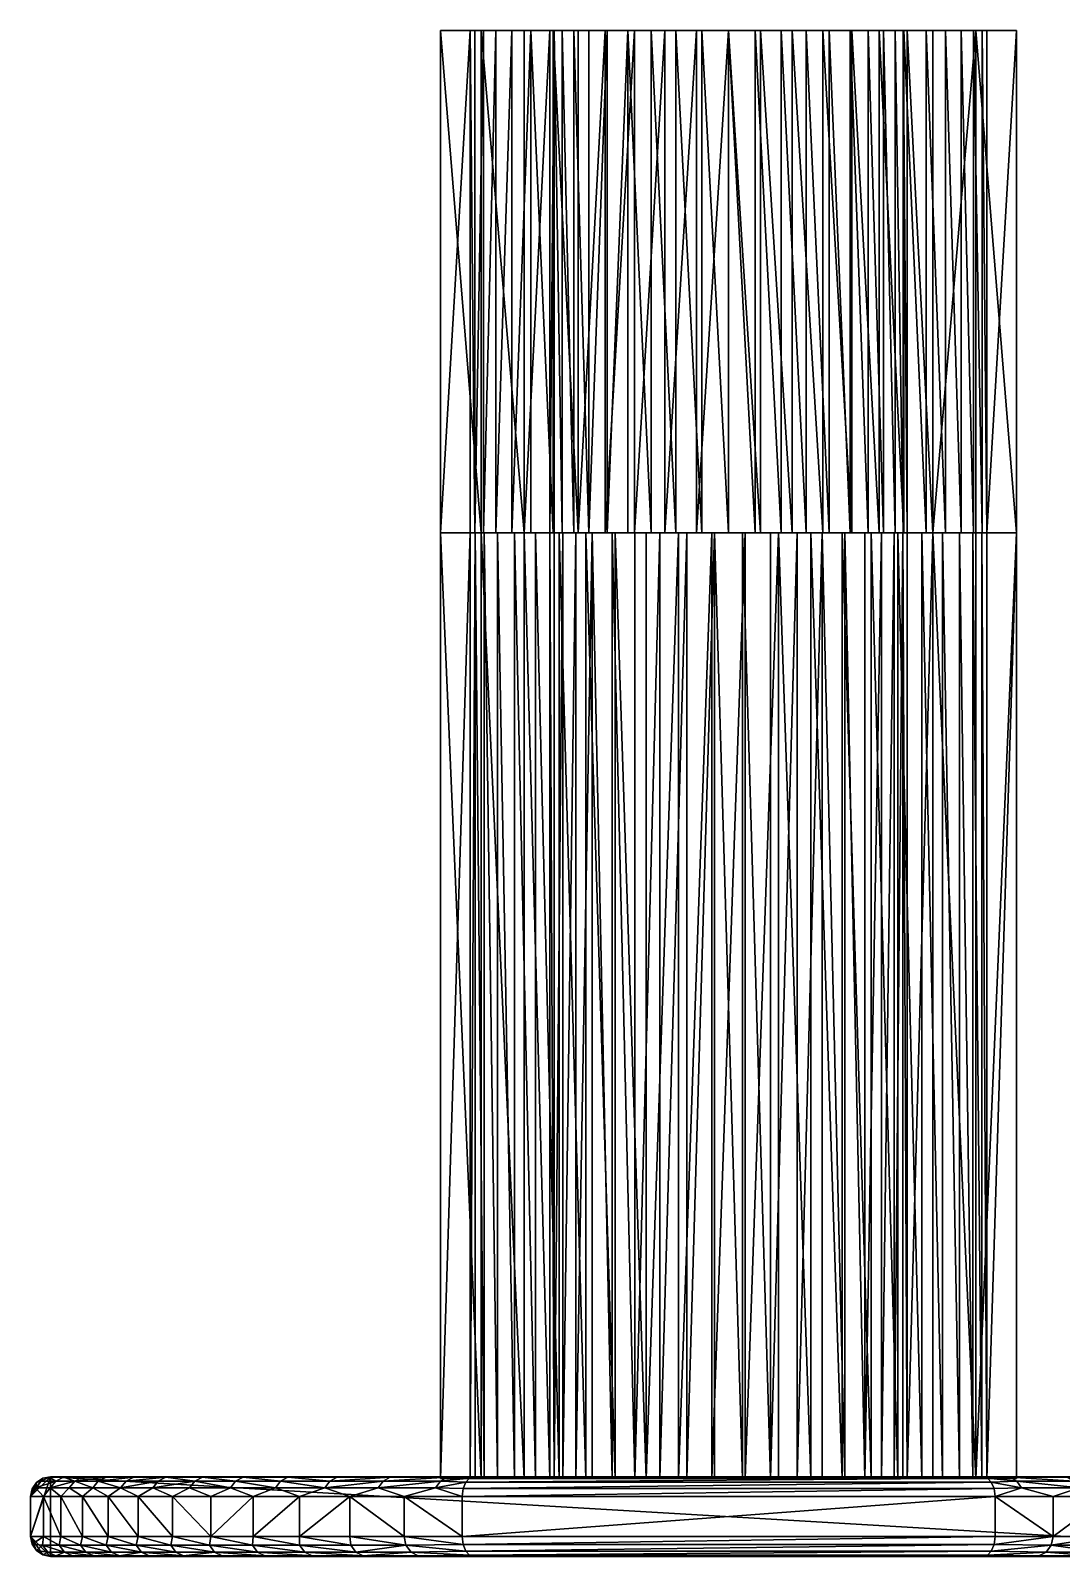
# Model space of a CAD drawing. Header units: metres. Extents: x 0 to 75.2, y 0 to 51.1.
# Drawn here: x 73.0992 to 73.3577, y 28.5102 to 28.8927 of the extents above; entities that cross this region are included whole.
import ezdxf

# ---------------------------------------------------------------- set-up
doc = ezdxf.new("R2010")
doc.units = ezdxf.units.M
doc.header["$LTSCALE"] = 0.018
doc.header["$MEASUREMENT"] = 0
doc.layers.add('3DKITBATH', color=3, linetype='Continuous')
doc.layers.add('LAYER-ON', color=4, linetype='Continuous')

# ---------------------------------------------------------------- blocks, each defined once
blk = doc.blocks.new('cwba250')
at = {"layer": '3DKITBATH', "color": 227}
mesh = blk.add_polyface(dxfattribs=at)
corners = [(0.44999, 0, 0.17194), (0.18, 0, 0.17194), (0.1716, 0, 0.20105), (0.4584, 0, 0.20105), (0.16422, 0, 0.23043), (0.46578, 0, 0.23043), (0.15786, 0, 0.26006), (0.47214, 0, 0.26006), (0.15254, 0, 0.28988), (0.47746, 0, 0.28988), (0.14826, 0, 0.31988), (0.48174, 0, 0.31988), (0.14502, 0, 0.35), (0.24153, -0.01717, 0.01317), (0.24913, -0.01865, 0.00159), (0.24276, -0.01891, 0.01383), (0.23018, -0.01987, 0.0426), (0.23688, -0.02, 0.03174), (0.22357, -0.02, 0.05895), (0.25007, -0.01966, 0.00319), (0.24452, -0.01987, 0.01478), (0.22839, -0.01891, 0.04172), (0.25113, -0.02, 0.005), (0.2482, -0.015), (0.24845, -0.01703, 0.00043), (0.23364, -0.015, 0.02709), (0.22714, -0.01717, 0.0411), (0.22005, -0.015, 0.05468), (0.23364, -0.005, 0.02709), (0.2482, -0.005), (0.23539, -0.00109, 0.02781), (0.24913, -0.00135, 0.00159), (0.23412, -0.00283, 0.02725), (0.22158, -0.00109, 0.05585), (0.22005, -0.005, 0.05468), (0.24845, -0.00297, 0.00043), (0.23721, -0.00013, 0.02866), (0.23688, 0, 0.03174), (0.25113, 0, 0.005), (0.25007, -0.00034, 0.00319), (0.22339, -0.00013, 0.0567), (0.22357, 0, 0.05895)]
mesh.append_faces([[corners[k] for k in face] for face in [(20, 21, 15, 15), (26, 15, 21, 21), (28, 23, 25, 25), (27, 28, 25, 25), (32, 33, 30, 30), (30, 40, 36, 36)]], dxfattribs={"vtx0": -1, "vtx2": -1, "color": 227})
mesh.append_faces([[corners[k] for k in face] for face in [(0, 1, 2, 2), (3, 2, 4, 4), (5, 4, 6, 6), (7, 6, 8, 8), (9, 8, 10, 10), (11, 10, 12, 12)]], dxfattribs={"vtx0": -1, "vtx2": -1, "vtx3": -1, "color": 227})
mesh.append_faces([[corners[k] for k in face] for face in [(13, 14, 15, 15), (16, 17, 18, 18), (15, 19, 20, 20), (20, 17, 16, 16), (20, 22, 17, 17), (23, 24, 13, 13), (25, 23, 13, 13), (26, 25, 13, 13), (26, 27, 25, 25), (30, 31, 32, 32), (32, 28, 34, 34), (35, 28, 32, 32), (35, 29, 28, 28), (35, 32, 31, 31), (36, 37, 38, 38), (36, 39, 30, 30), (40, 37, 36, 36), (40, 41, 37, 37)]], dxfattribs={"vtx2": -1, "color": 227})
mesh.append_faces([[corners[k] for k in face] for face in [(20, 16, 21, 21), (26, 13, 15, 15), (28, 29, 23, 23)]], dxfattribs={"vtx2": -1, "vtx3": -1, "color": 227})
mesh = blk.add_polyface(dxfattribs=at)
corners = [(0.37887, 0, 0.005), (0.25113, 0, 0.005), (0.23688, 0, 0.03174), (0.39312, 0, 0.03174), (0.22357, 0, 0.05895), (0.40643, 0, 0.05895), (0.21121, 0, 0.08661), (0.41879, 0, 0.08661), (0.19982, 0, 0.11469), (0.43018, 0, 0.11469), (0.18941, 0, 0.14314), (0.44058, 0, 0.14314), (0.18, 0, 0.17194), (0.14502, 0, 0.35), (0.14502, -0.02, 0.35), (0.48498, -0.02, 0.35), (0.14826, -0.02, 0.31988), (0.48174, -0.02, 0.31988), (0.15254, -0.02, 0.28988), (0.47746, -0.02, 0.28988), (0.15786, -0.02, 0.26006), (0.47214, -0.02, 0.26006), (0.16422, -0.02, 0.23043), (0.46578, -0.02, 0.23043), (0.1716, -0.02, 0.20105), (0.4584, -0.02, 0.20105), (0.18, -0.02, 0.17194), (0.44999, -0.02, 0.17194), (0.18941, -0.02, 0.14314), (0.44058, -0.02, 0.14314), (0.19982, -0.02, 0.11469), (0.43018, -0.02, 0.11469), (0.21121, -0.02, 0.08661), (0.41879, -0.02, 0.08661), (0.22357, -0.02, 0.05895), (0.40643, -0.02, 0.05895), (0.23688, -0.02, 0.03174), (0.39312, -0.02, 0.03174), (0.25113, -0.02, 0.005), (0.37887, -0.02, 0.005), (0.24452, -0.01987, 0.01478), (0.25007, -0.01966, 0.00319), (0.24276, -0.01891, 0.01383), (0.24913, -0.01865, 0.00159), (0.24153, -0.01717, 0.01317), (0.24845, -0.01703, 0.00043), (0.37993, -0.01966, 0.00319), (0.38087, -0.01865, 0.00159), (0.38155, -0.01703, 0.00043), (0.3818, -0.015), (0.2482, -0.015), (0.2482, -0.005), (0.3818, -0.005), (0.24913, -0.00135, 0.00159), (0.23539, -0.00109, 0.02781), (0.25007, -0.00034, 0.00319), (0.23721, -0.00013, 0.02866), (0.37993, -0.00034, 0.00319), (0.24845, -0.00297, 0.00043), (0.38087, -0.00135, 0.00159), (0.38155, -0.00297, 0.00043)]
mesh.append_faces([[corners[k] for k in face] for face in [(47, 41, 43, 43), (48, 43, 45, 45), (49, 45, 50, 50)]], dxfattribs={"vtx0": -1, "vtx2": -1, "color": 227})
mesh.append_faces([[corners[k] for k in face] for face in [(3, 2, 4, 4), (5, 4, 6, 6), (7, 6, 8, 8), (9, 8, 10, 10), (11, 10, 12, 12), (13, 14, 15, 15)]], dxfattribs={"vtx0": -1, "vtx2": -1, "vtx3": -1, "color": 227})
mesh.append_faces([[corners[k] for k in face] for face in [(46, 39, 41, 41)]], dxfattribs={"vtx1": -1, "vtx2": -1, "color": 227})
mesh.append_faces([[corners[k] for k in face] for face in [(14, 16, 17, 17), (16, 18, 19, 19), (18, 20, 21, 21), (20, 22, 23, 23), (22, 24, 25, 25), (24, 26, 27, 27), (26, 28, 29, 29), (28, 30, 31, 31), (30, 32, 33, 33), (32, 34, 35, 35), (34, 36, 37, 37)]], dxfattribs={"vtx1": -1, "vtx2": -1, "vtx3": -1, "color": 227})
mesh.append_faces([[corners[k] for k in face] for face in [(38, 40, 41, 41), (41, 42, 43, 43), (43, 44, 45, 45), (53, 54, 55, 55), (56, 1, 55, 55), (58, 53, 59, 59), (51, 58, 60, 60)]], dxfattribs={"vtx2": -1, "color": 227})
mesh.append_faces([[corners[k] for k in face] for face in [(0, 1, 2, 2), (36, 38, 39, 39), (39, 38, 41, 41), (50, 51, 52, 52), (53, 55, 57, 57)]], dxfattribs={"vtx2": -1, "vtx3": -1, "color": 227})
mesh = blk.add_polyface(dxfattribs=at)
corners = [(0.4584, 0, 0.20105), (0.16422, 0, 0.23043), (0.46578, 0, 0.23043), (0.15786, 0, 0.26006), (0.47214, 0, 0.26006), (0.15254, 0, 0.28988), (0.47746, 0, 0.28988), (0.14826, 0, 0.31988), (0.48174, 0, 0.31988), (0.14502, 0, 0.35), (0.48498, 0, 0.35), (0.48498, -0.02, 0.35), (0.14502, -0.02, 0.35), (0.48174, -0.02, 0.31988), (0.14826, -0.02, 0.31988), (0.47746, -0.02, 0.28988), (0.15254, -0.02, 0.28988), (0.47214, -0.02, 0.26006), (0.15786, -0.02, 0.26006), (0.46578, -0.02, 0.23043), (0.16422, -0.02, 0.23043), (0.4584, -0.02, 0.20105), (0.40161, -0.01891, 0.04172), (0.39982, -0.01987, 0.0426), (0.38548, -0.01987, 0.01478), (0.38725, -0.01891, 0.01383), (0.39636, -0.015, 0.02709), (0.40995, -0.015, 0.05468), (0.40286, -0.01717, 0.0411), (0.38087, -0.01865, 0.00159), (0.38847, -0.01717, 0.01317), (0.3818, -0.015), (0.39312, -0.02, 0.03174), (0.37887, -0.02, 0.005), (0.40643, -0.02, 0.05895), (0.39636, -0.005, 0.02709), (0.3818, -0.005), (0.39461, -0.00109, 0.02781), (0.37993, -0.00034, 0.00319), (0.39279, -0.00013, 0.02866), (0.39588, -0.00283, 0.02725), (0.38087, -0.00135, 0.00159), (0.40661, -0.00013, 0.0567), (0.40842, -0.00109, 0.05585), (0.40968, -0.00283, 0.05526), (0.39312, 0, 0.03174), (0.37887, 0, 0.005), (0.38155, -0.00297, 0.00043), (0.40995, -0.005, 0.05468)]
mesh.append_faces([[corners[k] for k in face] for face in [(0, 1, 2, 2), (2, 3, 4, 4), (4, 5, 6, 6), (6, 7, 8, 8), (9, 11, 10, 10)]], dxfattribs={"vtx0": -1, "vtx1": -1, "vtx2": -1, "color": 227})
mesh.append_faces([[corners[k] for k in face] for face in [(8, 9, 10, 10), (12, 13, 11, 11), (22, 24, 25, 25), (28, 25, 30, 30), (35, 27, 26, 26), (43, 40, 37, 37)]], dxfattribs={"vtx0": -1, "vtx2": -1, "color": 227})
mesh.append_faces([[corners[k] for k in face] for face in [(14, 15, 13, 13), (16, 17, 15, 15), (18, 19, 17, 17), (20, 21, 19, 19)]], dxfattribs={"vtx0": -1, "vtx2": -1, "vtx3": -1, "color": 227})
mesh.append_faces([[corners[k] for k in face] for face in [(26, 27, 28, 28), (25, 29, 30, 30), (30, 26, 28, 28), (30, 31, 26, 26), (32, 24, 23, 23), (32, 33, 24, 24), (34, 32, 23, 23), (37, 38, 39, 39), (40, 41, 37, 37), (45, 42, 39, 39), (46, 45, 39, 39), (35, 47, 40, 40), (48, 35, 40, 40)]], dxfattribs={"vtx2": -1, "color": 227})
mesh.append_faces([[corners[k] for k in face] for face in [(22, 23, 24, 24), (28, 22, 25, 25), (36, 35, 26, 26), (37, 39, 42, 42), (43, 44, 40, 40)]], dxfattribs={"vtx2": -1, "vtx3": -1, "color": 227})
mesh = blk.add_polyface(dxfattribs=at)
corners = [(0.37887, 0, 0.005), (0.23688, 0, 0.03174), (0.39312, 0, 0.03174), (0.22357, 0, 0.05895), (0.40643, 0, 0.05895), (0.21121, 0, 0.08661), (0.41879, 0, 0.08661), (0.19982, 0, 0.11469), (0.43018, 0, 0.11469), (0.18941, 0, 0.14314), (0.44058, 0, 0.14314), (0.18, 0, 0.17194), (0.44999, 0, 0.17194), (0.1716, 0, 0.20105), (0.4584, 0, 0.20105), (0.1716, -0.02, 0.20105), (0.44999, -0.02, 0.17194), (0.4584, -0.02, 0.20105), (0.18, -0.02, 0.17194), (0.44058, -0.02, 0.14314), (0.18941, -0.02, 0.14314), (0.43018, -0.02, 0.11469), (0.19982, -0.02, 0.11469), (0.41879, -0.02, 0.08661), (0.21121, -0.02, 0.08661), (0.40643, -0.02, 0.05895), (0.22357, -0.02, 0.05895), (0.39312, -0.02, 0.03174), (0.23688, -0.02, 0.03174), (0.37887, -0.02, 0.005), (0.38087, -0.01865, 0.00159), (0.37993, -0.01966, 0.00319), (0.25007, -0.01966, 0.00319), (0.38155, -0.01703, 0.00043), (0.24913, -0.01865, 0.00159), (0.3818, -0.015), (0.24845, -0.01703, 0.00043), (0.38548, -0.01987, 0.01478), (0.38725, -0.01891, 0.01383), (0.38847, -0.01717, 0.01317), (0.3818, -0.005), (0.39636, -0.015, 0.02709), (0.2482, -0.015), (0.39279, -0.00013, 0.02866), (0.37993, -0.00034, 0.00319), (0.39461, -0.00109, 0.02781), (0.38087, -0.00135, 0.00159), (0.39588, -0.00283, 0.02725), (0.38155, -0.00297, 0.00043), (0.39636, -0.005, 0.02709), (0.25007, -0.00034, 0.00319), (0.25113, 0, 0.005), (0.24913, -0.00135, 0.00159), (0.24845, -0.00297, 0.00043), (0.2482, -0.005)]
mesh.append_faces([[corners[k] for k in face] for face in [(0, 1, 2, 2), (2, 3, 4, 4), (4, 5, 6, 6), (6, 7, 8, 8), (8, 9, 10, 10), (10, 11, 12, 12), (12, 13, 14, 14)]], dxfattribs={"vtx0": -1, "vtx1": -1, "vtx2": -1, "color": 227})
mesh.append_faces([[corners[k] for k in face] for face in [(40, 41, 35, 35), (42, 40, 35, 35), (52, 44, 46, 46)]], dxfattribs={"vtx0": -1, "vtx2": -1, "color": 227})
mesh.append_faces([[corners[k] for k in face] for face in [(15, 16, 17, 17), (18, 19, 16, 16), (20, 21, 19, 19), (22, 23, 21, 21), (24, 25, 23, 23), (26, 27, 25, 25), (28, 29, 27, 27)]], dxfattribs={"vtx0": -1, "vtx2": -1, "vtx3": -1, "color": 227})
mesh.append_faces([[corners[k] for k in face] for face in [(50, 51, 44, 44)]], dxfattribs={"vtx1": -1, "vtx2": -1, "color": 227})
mesh.append_faces([[corners[k] for k in face] for face in [(37, 31, 38, 38), (39, 33, 35, 35), (33, 39, 30, 30), (30, 38, 31, 31), (31, 37, 29, 29), (0, 43, 44, 44), (44, 45, 46, 46), (46, 47, 48, 48), (49, 40, 48, 48), (53, 46, 48, 48), (54, 48, 40, 40)]], dxfattribs={"vtx2": -1, "color": 227})
mesh.append_faces([[corners[k] for k in face] for face in [(30, 31, 32, 32), (33, 30, 34, 34), (35, 33, 36, 36), (51, 0, 44, 44)]], dxfattribs={"vtx2": -1, "vtx3": -1, "color": 227})
mesh = blk.add_polyface(dxfattribs=at)
corners = [(0.20455, -0.01987, 0.09971), (0.21121, -0.02, 0.08661), (0.19982, -0.02, 0.11469), (0.21686, -0.01987, 0.07093), (0.2027, -0.01891, 0.09895), (0.21503, -0.01891, 0.0701), (0.22357, -0.02, 0.05895), (0.22839, -0.01891, 0.04172), (0.23018, -0.01987, 0.0426), (0.22714, -0.01717, 0.0411), (0.21376, -0.01717, 0.06954), (0.22005, -0.015, 0.05468), (0.20743, -0.015, 0.08273), (0.20141, -0.01717, 0.09843), (0.22005, -0.005, 0.05468), (0.23364, -0.005, 0.02709), (0.20743, -0.005, 0.08273), (0.19581, -0.015, 0.1112), (0.20746, -0.00283, 0.08393), (0.22158, -0.00109, 0.05585), (0.22032, -0.00283, 0.05526), (0.20873, -0.00109, 0.08447), (0.23412, -0.00283, 0.02725), (0.23539, -0.00109, 0.02781), (0.22339, -0.00013, 0.0567), (0.21058, -0.00013, 0.08526), (0.22357, 0, 0.05895), (0.21121, 0, 0.08661), (0.19692, -0.00109, 0.11356), (0.19878, -0.00013, 0.11428), (0.19982, 0, 0.11469)]
mesh.append_faces([[corners[k] for k in face] for face in [(3, 4, 5, 5), (3, 7, 8, 8), (9, 5, 10, 10), (10, 4, 13, 13), (12, 14, 11, 11), (17, 16, 12, 12), (18, 19, 20, 20), (24, 21, 25, 25)]], dxfattribs={"vtx0": -1, "vtx2": -1, "color": 227})
mesh.append_faces([[corners[k] for k in face] for face in [(0, 1, 2, 2), (3, 1, 0, 0), (3, 6, 1, 1), (8, 6, 3, 3), (10, 11, 9, 9), (10, 12, 11, 11), (13, 12, 10, 10), (20, 16, 18, 18), (20, 14, 16, 16), (22, 14, 20, 20), (25, 26, 24, 24), (25, 27, 26, 26), (29, 27, 25, 25), (29, 30, 27, 27)]], dxfattribs={"vtx2": -1, "color": 227})
mesh.append_faces([[corners[k] for k in face] for face in [(3, 0, 4, 4), (3, 5, 7, 7), (9, 7, 5, 5), (10, 5, 4, 4), (11, 14, 15, 15), (12, 16, 14, 14), (18, 21, 19, 19), (22, 20, 19, 19), (23, 19, 24, 24), (24, 19, 21, 21), (25, 21, 28, 28)]], dxfattribs={"vtx2": -1, "vtx3": -1, "color": 227})
mesh = blk.add_polyface(dxfattribs=at)
corners = [(0.40161, -0.01891, 0.04172), (0.41624, -0.01717, 0.06954), (0.41497, -0.01891, 0.0701), (0.40286, -0.01717, 0.0411), (0.39982, -0.01987, 0.0426), (0.41314, -0.01987, 0.07093), (0.4273, -0.01891, 0.09895), (0.42859, -0.01717, 0.09843), (0.42545, -0.01987, 0.09971), (0.42257, -0.015, 0.08273), (0.40995, -0.015, 0.05468), (0.40643, -0.02, 0.05895), (0.41879, -0.02, 0.08661), (0.43018, -0.02, 0.11469), (0.40995, -0.005, 0.05468), (0.42257, -0.005, 0.08273), (0.39636, -0.005, 0.02709), (0.39461, -0.00109, 0.02781), (0.40661, -0.00013, 0.0567), (0.40842, -0.00109, 0.05585), (0.42127, -0.00109, 0.08447), (0.41942, -0.00013, 0.08526), (0.42254, -0.00283, 0.08393), (0.40968, -0.00283, 0.05526), (0.43438, -0.00283, 0.11305), (0.43308, -0.00109, 0.11356), (0.41879, 0, 0.08661), (0.43122, -0.00013, 0.11428), (0.40643, 0, 0.05895), (0.39312, 0, 0.03174), (0.39588, -0.00283, 0.02725), (0.43419, -0.005, 0.1112)]
mesh.append_faces([[corners[k] for k in face] for face in [(0, 1, 2, 2), (2, 4, 0, 0), (6, 1, 7, 7), (8, 2, 6, 6), (10, 15, 9, 9), (17, 18, 19, 19), (20, 18, 21, 21), (22, 19, 20, 20)]], dxfattribs={"vtx0": -1, "vtx2": -1, "color": 227})
mesh.append_faces([[corners[k] for k in face] for face in [(9, 7, 1, 1), (10, 1, 3, 3), (10, 9, 1, 1), (11, 4, 5, 5), (12, 5, 8, 8), (12, 11, 5, 5), (13, 12, 8, 8), (26, 27, 21, 21), (28, 21, 18, 18), (28, 26, 21, 21), (29, 28, 18, 18), (14, 30, 23, 23), (15, 23, 22, 22), (15, 14, 23, 23), (31, 15, 22, 22)]], dxfattribs={"vtx2": -1, "color": 227})
mesh.append_faces([[corners[k] for k in face] for face in [(0, 3, 1, 1), (2, 5, 4, 4), (6, 2, 1, 1), (8, 5, 2, 2), (10, 14, 15, 15), (16, 14, 10, 10), (20, 19, 18, 18), (22, 23, 19, 19), (24, 22, 20, 20), (25, 20, 21, 21)]], dxfattribs={"vtx2": -1, "vtx3": -1, "color": 227})
mesh = blk.add_polyface(dxfattribs=at)
corners = [(0.43859, -0.01891, 0.12823), (0.42859, -0.01717, 0.09843), (0.43989, -0.01717, 0.12775), (0.4273, -0.01891, 0.09895), (0.44882, -0.01891, 0.15789), (0.44481, -0.015, 0.14006), (0.45014, -0.01717, 0.15746), (0.43419, -0.015, 0.1112), (0.42257, -0.015, 0.08273), (0.43671, -0.01987, 0.12892), (0.42545, -0.01987, 0.09971), (0.43018, -0.02, 0.11469), (0.44058, -0.02, 0.14314), (0.44691, -0.01987, 0.15851), (0.44999, -0.02, 0.17194), (0.43419, -0.005, 0.1112), (0.44481, -0.005, 0.14006), (0.42257, -0.005, 0.08273), (0.43438, -0.00283, 0.11305), (0.42127, -0.00109, 0.08447), (0.43308, -0.00109, 0.11356), (0.44515, -0.00283, 0.14256), (0.44384, -0.00109, 0.14301), (0.45162, -0.00013, 0.17344), (0.44194, -0.00013, 0.14367), (0.44058, 0, 0.14314), (0.44999, 0, 0.17194), (0.41942, -0.00013, 0.08526), (0.43122, -0.00013, 0.11428), (0.43018, 0, 0.11469), (0.41879, 0, 0.08661), (0.42254, -0.00283, 0.08393)]
mesh.append_faces([[corners[k] for k in face] for face in [(0, 1, 2, 2), (9, 3, 0, 0), (13, 0, 4, 4), (7, 16, 5, 5), (8, 15, 7, 7), (18, 19, 20, 20), (21, 20, 22, 22), (23, 22, 24, 24), (20, 27, 28, 28), (28, 22, 20, 20)]], dxfattribs={"vtx0": -1, "vtx2": -1, "color": 227})
mesh.append_faces([[corners[k] for k in face] for face in [(5, 6, 2, 2), (7, 2, 1, 1), (7, 5, 2, 2), (8, 7, 1, 1), (9, 11, 10, 10), (9, 12, 11, 11), (13, 12, 9, 9), (13, 14, 12, 12), (24, 25, 26, 26), (28, 25, 24, 24), (28, 29, 25, 25), (30, 29, 28, 28), (15, 31, 18, 18), (16, 18, 21, 21), (16, 15, 18, 18)]], dxfattribs={"vtx2": -1, "color": 227})
mesh.append_faces([[corners[k] for k in face] for face in [(0, 3, 1, 1), (4, 0, 2, 2), (9, 10, 3, 3), (13, 9, 0, 0), (7, 15, 16, 16), (8, 17, 15, 15), (21, 18, 20, 20), (28, 24, 22, 22)]], dxfattribs={"vtx2": -1, "vtx3": -1, "color": 227})
mesh = blk.add_polyface(dxfattribs=at)
corners = [(0.44882, -0.01891, 0.15789), (0.43989, -0.01717, 0.12775), (0.45014, -0.01717, 0.15746), (0.45931, -0.01717, 0.18752), (0.45798, -0.01891, 0.1879), (0.4674, -0.01717, 0.21788), (0.46297, -0.015, 0.19882), (0.45441, -0.015, 0.16928), (0.44481, -0.015, 0.14006), (0.45605, -0.01987, 0.18845), (0.44691, -0.01987, 0.15851), (0.44999, -0.02, 0.17194), (0.4584, -0.02, 0.20105), (0.46605, -0.01891, 0.21822), (0.46411, -0.01987, 0.2187), (0.46578, -0.02, 0.23043), (0.45441, -0.005, 0.16928), (0.46297, -0.005, 0.19882), (0.44481, -0.005, 0.14006), (0.45486, -0.00283, 0.17245), (0.44384, -0.00109, 0.14301), (0.45353, -0.00109, 0.17285), (0.44515, -0.00283, 0.14256), (0.46349, -0.00283, 0.20266), (0.46215, -0.00109, 0.20302), (0.45162, -0.00013, 0.17344), (0.46022, -0.00013, 0.20354), (0.4584, 0, 0.20105), (0.44999, 0, 0.17194), (0.44194, -0.00013, 0.14367)]
mesh.append_faces([[corners[k] for k in face] for face in [(0, 1, 2, 2), (3, 0, 2, 2), (5, 4, 3, 3), (9, 0, 4, 4), (16, 6, 7, 7), (18, 7, 8, 8), (19, 20, 21, 21), (23, 21, 24, 24), (25, 24, 21, 21)]], dxfattribs={"vtx0": -1, "vtx2": -1, "color": 227})
mesh.append_faces([[corners[k] for k in face] for face in [(6, 5, 3, 3), (7, 3, 2, 2), (7, 6, 3, 3), (8, 7, 2, 2), (9, 11, 10, 10), (9, 12, 11, 11), (14, 12, 9, 9), (14, 15, 12, 12), (25, 27, 26, 26), (25, 28, 27, 27), (29, 28, 25, 25), (16, 22, 19, 19), (16, 18, 22, 22), (17, 19, 23, 23), (17, 16, 19, 19)]], dxfattribs={"vtx2": -1, "color": 227})
mesh.append_faces([[corners[k] for k in face] for face in [(3, 4, 0, 0), (9, 10, 0, 0), (9, 4, 13, 13), (16, 17, 6, 6), (18, 16, 7, 7), (19, 22, 20, 20), (23, 19, 21, 21), (25, 26, 24, 24), (25, 21, 20, 20)]], dxfattribs={"vtx2": -1, "vtx3": -1, "color": 227})
mesh = blk.add_polyface(dxfattribs=at)
corners = [(0.4674, -0.01717, 0.21788), (0.46605, -0.01891, 0.21822), (0.45798, -0.01891, 0.1879), (0.47304, -0.01891, 0.2488), (0.47439, -0.01717, 0.24852), (0.47891, -0.01891, 0.27962), (0.4705, -0.015, 0.22864), (0.47697, -0.015, 0.2587), (0.46297, -0.015, 0.19882), (0.45605, -0.01987, 0.18845), (0.46411, -0.01987, 0.2187), (0.47107, -0.01987, 0.24921), (0.46578, -0.02, 0.23043), (0.47214, -0.02, 0.26006), (0.47694, -0.01987, 0.27996), (0.47746, -0.02, 0.28988), (0.4705, -0.005, 0.22864), (0.46297, -0.005, 0.19882), (0.47103, -0.00283, 0.23317), (0.46349, -0.00283, 0.20266), (0.46215, -0.00109, 0.20302), (0.46968, -0.00109, 0.23348), (0.47748, -0.00283, 0.26393), (0.47611, -0.00109, 0.26419), (0.47414, -0.00013, 0.26456), (0.47214, 0, 0.26006), (0.47746, 0, 0.28988), (0.46773, -0.00013, 0.23392), (0.46578, 0, 0.23043), (0.46022, -0.00013, 0.20354), (0.4584, 0, 0.20105), (0.47697, -0.005, 0.2587)]
mesh.append_faces([[corners[k] for k in face] for face in [(3, 0, 4, 4), (9, 1, 10, 10), (10, 3, 11, 11), (16, 7, 6, 6), (17, 6, 8, 8), (18, 20, 21, 21), (22, 21, 23, 23), (27, 23, 21, 21), (27, 20, 29, 29)]], dxfattribs={"vtx0": -1, "vtx2": -1, "color": 227})
mesh.append_faces([[corners[k] for k in face] for face in [(6, 4, 0, 0), (6, 7, 4, 4), (8, 6, 0, 0), (11, 12, 10, 10), (11, 13, 12, 12), (14, 13, 11, 11), (14, 15, 13, 13), (24, 25, 26, 26), (27, 25, 24, 24), (27, 28, 25, 25), (29, 28, 27, 27), (29, 30, 28, 28), (16, 19, 18, 18), (16, 17, 19, 19), (31, 16, 18, 18)]], dxfattribs={"vtx2": -1, "color": 227})
mesh.append_faces([[corners[k] for k in face] for face in [(0, 1, 2, 2), (3, 1, 0, 0), (5, 3, 4, 4), (10, 1, 3, 3), (17, 16, 6, 6), (18, 19, 20, 20), (22, 18, 21, 21), (27, 24, 23, 23), (27, 21, 20, 20)]], dxfattribs={"vtx2": -1, "vtx3": -1, "color": 227})
mesh = blk.add_polyface(dxfattribs=at)
corners = [(0.48498, -0.02, 0.35), (0.49, -0.015, 0.35), (0.49, -0.005, 0.35), (0.48498, 0, 0.35), (0.48962, -0.00308, 0.35), (0.48853, -0.00146, 0.35), (0.4869, -0.00038, 0.35), (0.48673, -0.015, 0.31942), (0.48673, -0.005, 0.31942), (0.48238, -0.005, 0.28898), (0.47697, -0.005, 0.2587), (0.48238, -0.015, 0.28898), (0.4705, -0.005, 0.22864), (0.47697, -0.015, 0.2587), (0.48281, -0.00283, 0.2949), (0.47611, -0.00109, 0.26419), (0.48144, -0.00109, 0.29511), (0.47748, -0.00283, 0.26393), (0.48366, -0.00013, 0.32643), (0.48565, -0.00109, 0.3262), (0.48703, -0.00283, 0.32604), (0.48174, 0, 0.31988), (0.47946, -0.00013, 0.29541), (0.47746, 0, 0.28988), (0.47414, -0.00013, 0.26456), (0.47103, -0.00283, 0.23317)]
mesh.append_faces([[corners[k] for k in face] for face in [(0, 2, 3, 3)]], dxfattribs={"vtx0": -1, "vtx1": -1, "vtx2": -1, "vtx3": -1, "color": 227})
mesh.append_faces([[corners[k] for k in face] for face in [(14, 15, 16, 16), (20, 16, 19, 19), (18, 16, 22, 22), (24, 16, 15, 15)]], dxfattribs={"vtx0": -1, "vtx2": -1, "color": 227})
mesh.append_faces([[corners[k] for k in face] for face in [(0, 1, 2, 2), (2, 5, 6, 6), (2, 6, 3, 3)]], dxfattribs={"vtx0": -1, "vtx2": -1, "vtx3": -1, "color": 227})
mesh.append_faces([[corners[k] for k in face] for face in [(18, 6, 19, 19), (19, 5, 20, 20), (18, 21, 3, 3), (22, 21, 18, 18), (22, 23, 21, 21), (24, 23, 22, 22), (10, 25, 17, 17), (9, 17, 14, 14), (9, 10, 17, 17), (8, 14, 20, 20), (8, 9, 14, 14), (4, 8, 20, 20), (4, 2, 8, 8), (4, 20, 5, 5), (5, 19, 6, 6), (6, 18, 3, 3)]], dxfattribs={"vtx2": -1, "color": 227})
mesh.append_faces([[corners[k] for k in face] for face in [(2, 4, 5, 5), (7, 8, 2, 2), (9, 8, 7, 7), (10, 9, 11, 11), (12, 10, 13, 13), (14, 17, 15, 15), (20, 14, 16, 16), (18, 19, 16, 16), (24, 22, 16, 16)]], dxfattribs={"vtx2": -1, "vtx3": -1, "color": 227})
mesh = blk.add_polyface(dxfattribs=at)
corners = [(0.48498, -0.02, 0.35), (0.4869, -0.01962, 0.35), (0.49, -0.015, 0.35), (0.48853, -0.01854, 0.35), (0.48962, -0.01692, 0.35), (0.47891, -0.01891, 0.27962), (0.47439, -0.01717, 0.24852), (0.48028, -0.01717, 0.27939), (0.48506, -0.01717, 0.31045), (0.48368, -0.01891, 0.31063), (0.48872, -0.01717, 0.34166), (0.48673, -0.015, 0.31942), (0.48734, -0.01891, 0.34179), (0.48238, -0.015, 0.28898), (0.47697, -0.015, 0.2587), (0.47107, -0.01987, 0.24921), (0.47304, -0.01891, 0.2488), (0.47694, -0.01987, 0.27996), (0.4817, -0.01987, 0.3109), (0.47746, -0.02, 0.28988), (0.48174, -0.02, 0.31988), (0.48534, -0.01987, 0.34199), (0.49, -0.005, 0.35), (0.48238, -0.005, 0.28898), (0.47697, -0.005, 0.2587)]
mesh.append_faces([[corners[k] for k in face] for face in [(5, 6, 7, 7), (8, 5, 7, 7), (10, 9, 8, 8), (15, 5, 17, 17), (18, 5, 9, 9), (21, 9, 12, 12), (11, 22, 2, 2), (23, 11, 13, 13), (24, 13, 14, 14)]], dxfattribs={"vtx0": -1, "vtx2": -1, "color": 227})
mesh.append_faces([[corners[k] for k in face] for face in [(0, 1, 2, 2), (1, 3, 2, 2)]], dxfattribs={"vtx1": -1, "vtx2": -1, "vtx3": -1, "color": 227})
mesh.append_faces([[corners[k] for k in face] for face in [(10, 8, 11, 11), (10, 3, 12, 12), (13, 8, 7, 7), (13, 11, 8, 8), (14, 7, 6, 6), (14, 13, 7, 7), (18, 19, 17, 17), (18, 20, 19, 19), (12, 1, 21, 21), (21, 20, 18, 18), (21, 0, 20, 20), (0, 21, 1, 1), (1, 12, 3, 3), (3, 10, 4, 4), (2, 10, 11, 11), (2, 4, 10, 10)]], dxfattribs={"vtx2": -1, "color": 227})
mesh.append_faces([[corners[k] for k in face] for face in [(3, 4, 2, 2), (8, 9, 5, 5), (10, 12, 9, 9), (15, 16, 5, 5), (18, 17, 5, 5), (21, 18, 9, 9)]], dxfattribs={"vtx2": -1, "vtx3": -1, "color": 227})
mesh = blk.add_polyface(dxfattribs=at)
corners = [(0.35981, -0.01957, 0.12191), (0.35871, -0.01957, 0.11495), (0.35652, -0.01957, 0.10824), (0.35332, -0.01957, 0.10196), (0.34917, -0.01957, 0.09626), (0.34418, -0.01957, 0.09128), (0.33848, -0.01957, 0.08713), (0.3322, -0.01957, 0.08393), (0.32549, -0.01957, 0.08176), (0.31853, -0.01957, 0.08065), (0.31147, -0.01957, 0.08065), (0.30451, -0.01957, 0.08176), (0.2978, -0.01957, 0.08393), (0.29152, -0.01957, 0.08713), (0.28582, -0.01957, 0.09128), (0.28083, -0.01957, 0.09626), (0.27668, -0.01957, 0.10196), (0.27348, -0.01957, 0.10824), (0.2713, -0.01957, 0.11495), (0.27019, -0.01957, 0.12191), (0.25148, -0.01957, 0.11186), (0.25377, -0.01957, 0.10377), (0.25709, -0.01957, 0.09605), (0.26137, -0.01957, 0.08882), (0.26656, -0.01957, 0.0822), (0.27255, -0.01957, 0.0763), (0.27925, -0.01957, 0.07123), (0.28656, -0.01957, 0.06707), (0.29434, -0.01957, 0.06389), (0.30246, -0.01957, 0.06174), (0.3108, -0.01957, 0.06065), (0.3192, -0.01957, 0.06065), (0.32754, -0.01957, 0.06174), (0.33566, -0.01957, 0.06389), (0.34344, -0.01957, 0.06707), (0.35075, -0.01957, 0.07123), (0.35745, -0.01957, 0.0763), (0.36344, -0.01957, 0.0822), (0.36863, -0.01957, 0.08882), (0.37291, -0.01957, 0.09605), (0.37623, -0.01957, 0.10377), (0.37852, -0.01957, 0.11186), (0.25026, -0.01957, 0.12017), (0.35981, -0.25658, 0.12191), (0.35871, -0.25658, 0.11495), (0.37852, -0.25658, 0.11186), (0.35332, -0.25658, 0.10196), (0.36863, -0.25658, 0.08882), (0.34917, -0.25658, 0.09626), (0.36344, -0.25658, 0.0822), (0.34418, -0.25658, 0.09128), (0.35745, -0.25658, 0.0763), (0.33848, -0.25658, 0.08713), (0.35075, -0.25658, 0.07123), (0.32549, -0.25658, 0.08176), (0.32754, -0.25658, 0.06174), (0.31853, -0.25658, 0.08065), (0.3192, -0.25658, 0.06065), (0.31147, -0.25658, 0.08065), (0.3108, -0.25658, 0.06065), (0.30451, -0.25658, 0.08176), (0.30246, -0.25658, 0.06174), (0.29152, -0.25658, 0.08713), (0.27925, -0.25658, 0.07123), (0.28582, -0.25658, 0.09128), (0.27255, -0.25658, 0.0763), (0.28083, -0.25658, 0.09626), (0.26656, -0.25658, 0.0822), (0.27668, -0.25658, 0.10196), (0.26137, -0.25658, 0.08882), (0.2713, -0.25658, 0.11495), (0.25148, -0.25658, 0.11186), (0.27019, -0.25658, 0.12191), (0.25026, -0.25658, 0.12017), (0.27348, -0.25658, 0.10824), (0.25377, -0.25658, 0.10377), (0.25709, -0.25658, 0.09605), (0.2978, -0.25658, 0.08393), (0.28656, -0.25658, 0.06707), (0.29434, -0.25658, 0.06389), (0.33566, -0.25658, 0.06389), (0.34344, -0.25658, 0.06707), (0.3322, -0.25658, 0.08393), (0.37291, -0.25658, 0.09605), (0.37623, -0.25658, 0.10377), (0.35652, -0.25658, 0.10824), (0.37974, -0.25658, 0.12017), (0.37974, -0.01957, 0.12017), (0.24281, -0.01957, 0.23227), (0.24281, -0.25658, 0.23227), (0.26376, -0.01957, 0.21866), (0.26376, -0.25658, 0.21866), (0.25301, -0.01957, 0.22504), (0.25301, -0.25658, 0.22504), (0.38719, -0.25658, 0.23227), (0.38719, -0.01957, 0.23227), (0.36624, -0.25658, 0.21866), (0.36624, -0.01957, 0.21866), (0.37699, -0.25658, 0.22504), (0.37699, -0.01957, 0.22504)]
mesh.append_faces([[corners[k] for k in face] for face in [(0, 41, 1, 1), (1, 40, 2, 2), (2, 39, 3, 3), (5, 35, 6, 6), (6, 34, 7, 7), (7, 33, 8, 8), (9, 30, 10, 10), (10, 29, 11, 11), (11, 28, 12, 12), (14, 24, 15, 15), (15, 23, 16, 16), (16, 22, 17, 17), (83, 46, 47, 47), (47, 48, 49, 49), (80, 54, 55, 55), (55, 56, 57, 57), (78, 62, 63, 63), (63, 64, 65, 65), (65, 66, 67, 67), (75, 70, 71, 71), (71, 72, 73, 73)]], dxfattribs={"vtx0": -1, "vtx1": -1, "vtx2": -1, "color": 227})
mesh.append_faces([[corners[k] for k in face] for face in [(87, 99, 95, 95), (96, 0, 43, 43), (1, 43, 0, 0), (85, 1, 2, 2), (46, 2, 3, 3), (48, 3, 4, 4), (5, 48, 4, 4), (6, 50, 5, 5), (82, 6, 7, 7), (54, 7, 8, 8), (56, 8, 9, 9), (10, 56, 9, 9), (11, 58, 10, 10), (77, 11, 12, 12), (62, 12, 13, 13), (14, 62, 13, 13), (15, 64, 14, 14), (68, 15, 16, 16), (74, 16, 17, 17), (70, 17, 18, 18), (19, 70, 18, 18), (19, 91, 72, 72), (71, 42, 20, 20), (75, 20, 21, 21), (76, 21, 22, 22), (69, 22, 23, 23), (67, 23, 24, 24), (65, 24, 25, 25), (63, 25, 26, 26), (78, 26, 27, 27), (79, 27, 28, 28), (61, 28, 29, 29), (30, 61, 29, 29), (31, 59, 30, 30), (32, 57, 31, 31), (33, 55, 32, 32), (81, 33, 34, 34), (53, 34, 35, 35), (51, 35, 36, 36), (49, 36, 37, 37), (47, 37, 38, 38), (83, 38, 39, 39), (84, 39, 40, 40), (45, 40, 41, 41), (87, 45, 41, 41), (89, 42, 73, 73), (73, 93, 89, 89), (95, 86, 87, 87), (92, 89, 93, 93), (91, 92, 93, 93), (99, 94, 95, 95), (97, 98, 99, 99)]], dxfattribs={"vtx0": -1, "vtx2": -1, "color": 227})
mesh.append_faces([[corners[k] for k in face] for face in [(87, 97, 99, 99), (0, 87, 41, 41), (1, 41, 40, 40), (2, 40, 39, 39), (38, 4, 3, 3), (37, 5, 4, 4), (5, 36, 35, 35), (6, 35, 34, 34), (7, 34, 33, 33), (32, 9, 8, 8), (9, 31, 30, 30), (10, 30, 29, 29), (11, 29, 28, 28), (27, 13, 12, 12), (26, 14, 13, 13), (14, 25, 24, 24), (15, 24, 23, 23), (16, 23, 22, 22), (21, 18, 17, 17), (20, 19, 18, 18), (87, 0, 97, 97), (43, 45, 86, 86), (44, 84, 45, 45), (83, 85, 46, 46), (47, 46, 48, 48), (48, 51, 49, 49), (50, 53, 51, 51), (52, 81, 53, 53), (80, 82, 54, 54), (55, 54, 56, 56), (56, 59, 57, 57), (58, 61, 59, 59), (60, 79, 61, 61), (78, 77, 62, 62), (63, 62, 64, 64), (65, 64, 66, 66), (66, 69, 67, 67), (68, 76, 69, 69), (75, 74, 70, 70), (71, 70, 72, 72), (73, 72, 91, 91), (73, 91, 93, 93), (74, 75, 76, 76), (77, 78, 79, 79)]], dxfattribs={"vtx0": -1, "vtx2": -1, "vtx3": -1, "color": 227})
mesh.append_faces([[corners[k] for k in face] for face in [(88, 92, 42, 42), (94, 98, 86, 86)]], dxfattribs={"vtx1": -1, "vtx2": -1, "color": 227})
mesh.append_faces([[corners[k] for k in face] for face in [(39, 38, 3, 3), (38, 37, 4, 4), (37, 36, 5, 5), (33, 32, 8, 8), (32, 31, 9, 9), (28, 27, 12, 12), (27, 26, 13, 13), (26, 25, 14, 14), (22, 21, 17, 17), (21, 20, 18, 18), (20, 42, 19, 19), (92, 90, 42, 42), (90, 19, 42, 42), (98, 96, 86, 86), (96, 43, 86, 86), (43, 44, 45, 45), (44, 85, 84, 84), (48, 50, 51, 51), (50, 52, 53, 53), (52, 82, 81, 81), (56, 58, 59, 59), (58, 60, 61, 61), (60, 77, 79, 79), (66, 68, 69, 69), (68, 74, 76, 76), (80, 81, 82, 82), (83, 84, 85, 85)]], dxfattribs={"vtx1": -1, "vtx2": -1, "vtx3": -1, "color": 227})
mesh.append_faces([[corners[k] for k in face] for face in [(96, 97, 0, 0), (1, 44, 43, 43), (85, 44, 1, 1), (46, 85, 2, 2), (48, 46, 3, 3), (5, 50, 48, 48), (6, 52, 50, 50), (82, 52, 6, 6), (54, 82, 7, 7), (56, 54, 8, 8), (10, 58, 56, 56), (11, 60, 58, 58), (77, 60, 11, 11), (62, 77, 12, 12), (14, 64, 62, 62), (15, 66, 64, 64), (68, 66, 15, 15), (74, 68, 16, 16), (70, 74, 17, 17), (19, 72, 70, 70), (19, 90, 91, 91), (71, 73, 42, 42), (75, 71, 20, 20), (76, 75, 21, 21), (69, 76, 22, 22), (67, 69, 23, 23), (65, 67, 24, 24), (63, 65, 25, 25), (78, 63, 26, 26), (79, 78, 27, 27), (61, 79, 28, 28), (30, 59, 61, 61), (31, 57, 59, 59), (32, 55, 57, 57), (33, 80, 55, 55), (81, 80, 33, 33), (53, 81, 34, 34), (51, 53, 35, 35), (49, 51, 36, 36), (47, 49, 37, 37), (83, 47, 38, 38), (84, 83, 39, 39), (45, 84, 40, 40), (87, 86, 45, 45), (89, 88, 42, 42), (95, 94, 86, 86), (92, 88, 89, 89), (91, 90, 92, 92), (99, 98, 94, 94), (97, 96, 98, 98)]], dxfattribs={"vtx2": -1, "vtx3": -1, "color": 227})
mesh = blk.add_polyface(dxfattribs=at)
corners = [(0.25301, -0.3825, 0.22504), (0.24281, -0.3825, 0.23227), (0.24281, -0.25658, 0.23227), (0.25301, -0.25658, 0.22504), (0.30697, -0.25658, 0.06103), (0.30697, -0.3825, 0.06103), (0.29906, -0.25658, 0.06254), (0.29906, -0.3825, 0.06254), (0.2914, -0.25658, 0.06501), (0.2914, -0.3825, 0.06501), (0.2841, -0.25658, 0.06841), (0.2841, -0.3825, 0.06841), (0.27727, -0.25658, 0.07268), (0.27727, -0.3825, 0.07268), (0.27103, -0.25658, 0.07776), (0.27103, -0.3825, 0.07776), (0.26546, -0.25658, 0.08357), (0.26546, -0.3825, 0.08357), (0.26064, -0.25658, 0.09002), (0.26064, -0.3825, 0.09002), (0.25666, -0.25658, 0.09702), (0.25666, -0.3825, 0.09702), (0.25358, -0.25658, 0.10445), (0.25358, -0.3825, 0.10445), (0.25143, -0.25658, 0.11221), (0.25026, -0.25658, 0.12017), (0.25143, -0.3825, 0.11221), (0.25026, -0.3825, 0.12017), (0.27124, -0.25658, 0.1153), (0.27124, -0.3825, 0.1153), (0.27325, -0.25658, 0.10892), (0.27325, -0.3825, 0.10892), (0.27619, -0.25658, 0.1029), (0.27619, -0.3825, 0.1029), (0.27998, -0.25658, 0.09739), (0.27998, -0.3825, 0.09739), (0.28454, -0.25658, 0.0925), (0.28454, -0.3825, 0.0925), (0.28978, -0.25658, 0.08833), (0.28978, -0.3825, 0.08833), (0.29558, -0.25658, 0.08499), (0.29558, -0.3825, 0.08499), (0.30181, -0.25658, 0.08254), (0.30181, -0.3825, 0.08254), (0.30833, -0.25658, 0.08104), (0.30833, -0.3825, 0.08104), (0.26376, -0.3825, 0.21866), (0.26376, -0.25658, 0.21866), (0.27019, -0.3825, 0.12191), (0.27019, -0.25658, 0.12191), (0.37857, -0.25658, 0.11221), (0.37857, -0.3825, 0.11221), (0.37642, -0.25658, 0.10445), (0.37642, -0.3825, 0.10445), (0.37334, -0.25658, 0.09702), (0.37334, -0.3825, 0.09702), (0.36936, -0.25658, 0.09002), (0.36936, -0.3825, 0.09002), (0.36454, -0.25658, 0.08357), (0.36454, -0.3825, 0.08357), (0.35897, -0.25658, 0.07776), (0.35897, -0.3825, 0.07776), (0.35273, -0.25658, 0.07268), (0.35273, -0.3825, 0.07268), (0.3459, -0.25658, 0.06841), (0.3459, -0.3825, 0.06841), (0.3386, -0.25658, 0.06501), (0.3386, -0.3825, 0.06501), (0.33094, -0.25658, 0.06254), (0.33094, -0.3825, 0.06254), (0.315, -0.25658, 0.06052), (0.315, -0.3825, 0.06052), (0.32303, -0.25658, 0.06103), (0.32303, -0.3825, 0.06103), (0.315, -0.25658, 0.08052), (0.315, -0.3825, 0.08052), (0.32167, -0.25658, 0.08104), (0.32167, -0.3825, 0.08104), (0.32819, -0.25658, 0.08254), (0.32819, -0.3825, 0.08254), (0.33442, -0.25658, 0.08499), (0.33442, -0.3825, 0.08499), (0.34022, -0.25658, 0.08833), (0.34022, -0.3825, 0.08833), (0.34546, -0.25658, 0.0925), (0.34546, -0.3825, 0.0925), (0.35002, -0.25658, 0.09739), (0.35002, -0.3825, 0.09739), (0.35381, -0.25658, 0.1029), (0.35381, -0.3825, 0.1029), (0.35675, -0.25658, 0.10892), (0.35675, -0.3825, 0.10892), (0.35876, -0.25658, 0.1153), (0.35981, -0.25658, 0.12191), (0.35876, -0.3825, 0.1153), (0.35981, -0.3825, 0.12191), (0.37974, -0.3825, 0.12017), (0.37974, -0.25658, 0.12017), (0.38719, -0.3825, 0.23227), (0.38719, -0.25658, 0.23227), (0.36624, -0.3825, 0.21866), (0.36624, -0.25658, 0.21866), (0.37699, -0.3825, 0.22504), (0.37699, -0.25658, 0.22504)]
mesh.append_faces([[corners[k] for k in face] for face in [(75, 74, 70, 70), (75, 70, 71, 71), (70, 71, 74, 74), (74, 71, 75, 75)]], dxfattribs={"color": 227})
mesh.append_faces([[corners[k] for k in face] for face in [(57, 87, 59, 59), (59, 85, 61, 61), (61, 83, 63, 63), (69, 77, 73, 73), (73, 75, 71, 71), (48, 26, 29, 29), (29, 23, 31, 31), (31, 21, 33, 33), (37, 13, 39, 39), (39, 11, 41, 41), (41, 9, 43, 43), (93, 50, 92, 92), (92, 52, 90, 90), (90, 54, 88, 88), (86, 60, 84, 84), (84, 62, 82, 82), (82, 64, 80, 80), (80, 66, 78, 78), (18, 34, 16, 16), (16, 36, 14, 14), (6, 44, 4, 4), (4, 74, 70, 70)]], dxfattribs={"vtx0": -1, "vtx1": -1, "vtx2": -1, "color": 227})
mesh.append_faces([[corners[k] for k in face] for face in [(0, 2, 1, 1), (47, 0, 46, 46), (27, 0, 1, 1), (1, 25, 27, 27), (97, 103, 99, 99), (4, 71, 5, 5), (6, 5, 7, 7), (8, 7, 9, 9), (10, 9, 11, 11), (12, 11, 13, 13), (14, 13, 15, 15), (16, 15, 17, 17), (18, 17, 19, 19), (20, 19, 21, 21), (22, 21, 23, 23), (24, 23, 26, 26), (25, 26, 27, 27), (29, 49, 48, 48), (31, 28, 29, 29), (33, 30, 31, 31), (35, 32, 33, 33), (37, 34, 35, 35), (39, 36, 37, 37), (41, 38, 39, 39), (43, 40, 41, 41), (45, 42, 43, 43), (75, 44, 45, 45), (47, 48, 49, 49), (50, 96, 51, 51), (53, 50, 51, 51), (55, 52, 53, 53), (57, 54, 55, 55), (59, 56, 57, 57), (60, 59, 61, 61), (62, 61, 63, 63), (65, 62, 63, 63), (67, 64, 65, 65), (69, 66, 67, 67), (73, 68, 69, 69), (71, 72, 73, 73), (95, 101, 93, 93), (77, 74, 75, 75), (79, 76, 77, 77), (81, 78, 79, 79), (83, 80, 81, 81), (84, 83, 85, 85), (86, 85, 87, 87), (89, 86, 87, 87), (91, 88, 89, 89), (94, 90, 91, 91), (93, 94, 95, 95), (99, 96, 97, 97), (103, 98, 99, 99), (101, 102, 103, 103)]], dxfattribs={"vtx0": -1, "vtx2": -1, "color": 227})
mesh.append_faces([[corners[k] for k in face] for face in [(95, 51, 96, 96), (94, 53, 51, 51), (91, 55, 53, 53), (57, 89, 87, 87), (59, 87, 85, 85), (61, 85, 83, 83), (83, 65, 63, 63), (81, 67, 65, 65), (69, 79, 77, 77), (73, 77, 75, 75), (79, 69, 67, 67), (89, 57, 55, 55), (27, 46, 0, 0), (48, 27, 26, 26), (29, 26, 23, 23), (31, 23, 21, 21), (19, 35, 33, 33), (17, 37, 35, 35), (37, 15, 13, 13), (39, 13, 11, 11), (41, 11, 9, 9), (7, 45, 43, 43), (5, 75, 45, 45), (27, 48, 46, 46), (97, 101, 103, 103), (93, 97, 50, 50), (92, 50, 52, 52), (90, 52, 54, 54), (56, 86, 88, 88), (86, 58, 60, 60), (84, 60, 62, 62), (82, 62, 64, 64), (80, 64, 66, 66), (68, 76, 78, 78), (72, 74, 76, 76), (97, 93, 101, 101), (49, 24, 25, 25), (28, 22, 24, 24), (30, 20, 22, 22), (18, 32, 34, 34), (16, 34, 36, 36), (36, 12, 14, 14), (38, 10, 12, 12), (40, 8, 10, 10), (6, 42, 44, 44), (4, 44, 74, 74), (42, 6, 8, 8), (32, 18, 20, 20)]], dxfattribs={"vtx0": -1, "vtx2": -1, "vtx3": -1, "color": 227})
mesh.append_faces([[corners[k] for k in face] for face in [(98, 102, 96, 96), (2, 3, 25, 25)]], dxfattribs={"vtx1": -1, "vtx2": -1, "color": 227})
mesh.append_faces([[corners[k] for k in face] for face in [(102, 100, 96, 96), (100, 95, 96, 96), (95, 94, 51, 51), (94, 91, 53, 53), (91, 89, 55, 55), (83, 81, 65, 65), (81, 79, 67, 67), (21, 19, 33, 33), (19, 17, 35, 35), (17, 15, 37, 37), (9, 7, 43, 43), (7, 5, 45, 45), (5, 71, 75, 75), (54, 56, 88, 88), (56, 58, 86, 86), (66, 68, 78, 78), (68, 72, 76, 76), (72, 70, 74, 74), (3, 47, 25, 25), (47, 49, 25, 25), (49, 28, 24, 24), (28, 30, 22, 22), (30, 32, 20, 20), (36, 38, 12, 12), (38, 40, 10, 10), (40, 42, 8, 8)]], dxfattribs={"vtx1": -1, "vtx2": -1, "vtx3": -1, "color": 227})
mesh.append_faces([[corners[k] for k in face] for face in [(0, 3, 2, 2), (47, 3, 0, 0), (1, 2, 25, 25), (4, 70, 71, 71), (6, 4, 5, 5), (8, 6, 7, 7), (10, 8, 9, 9), (12, 10, 11, 11), (14, 12, 13, 13), (16, 14, 15, 15), (18, 16, 17, 17), (20, 18, 19, 19), (22, 20, 21, 21), (24, 22, 23, 23), (25, 24, 26, 26), (29, 28, 49, 49), (31, 30, 28, 28), (33, 32, 30, 30), (35, 34, 32, 32), (37, 36, 34, 34), (39, 38, 36, 36), (41, 40, 38, 38), (43, 42, 40, 40), (45, 44, 42, 42), (75, 74, 44, 44), (47, 46, 48, 48), (50, 97, 96, 96), (53, 52, 50, 50), (55, 54, 52, 52), (57, 56, 54, 54), (59, 58, 56, 56), (60, 58, 59, 59), (62, 60, 61, 61), (65, 64, 62, 62), (67, 66, 64, 64), (69, 68, 66, 66), (73, 72, 68, 68), (71, 70, 72, 72), (95, 100, 101, 101), (77, 76, 74, 74), (79, 78, 76, 76), (81, 80, 78, 78), (83, 82, 80, 80), (84, 82, 83, 83), (86, 84, 85, 85), (89, 88, 86, 86), (91, 90, 88, 88), (94, 92, 90, 90), (93, 92, 94, 94), (99, 98, 96, 96), (103, 102, 98, 98), (101, 100, 102, 102)]], dxfattribs={"vtx2": -1, "vtx3": -1, "color": 227})

msp = doc.modelspace()

# ---------------------------------------------------------------- block references
at = {"layer": 'LAYER-ON', "rotation": 180}
msp.add_blockref('cwba250', (73.58919, 28.51015, 0.01032), dxfattribs=at)

doc.saveas('drawing.dxf')
